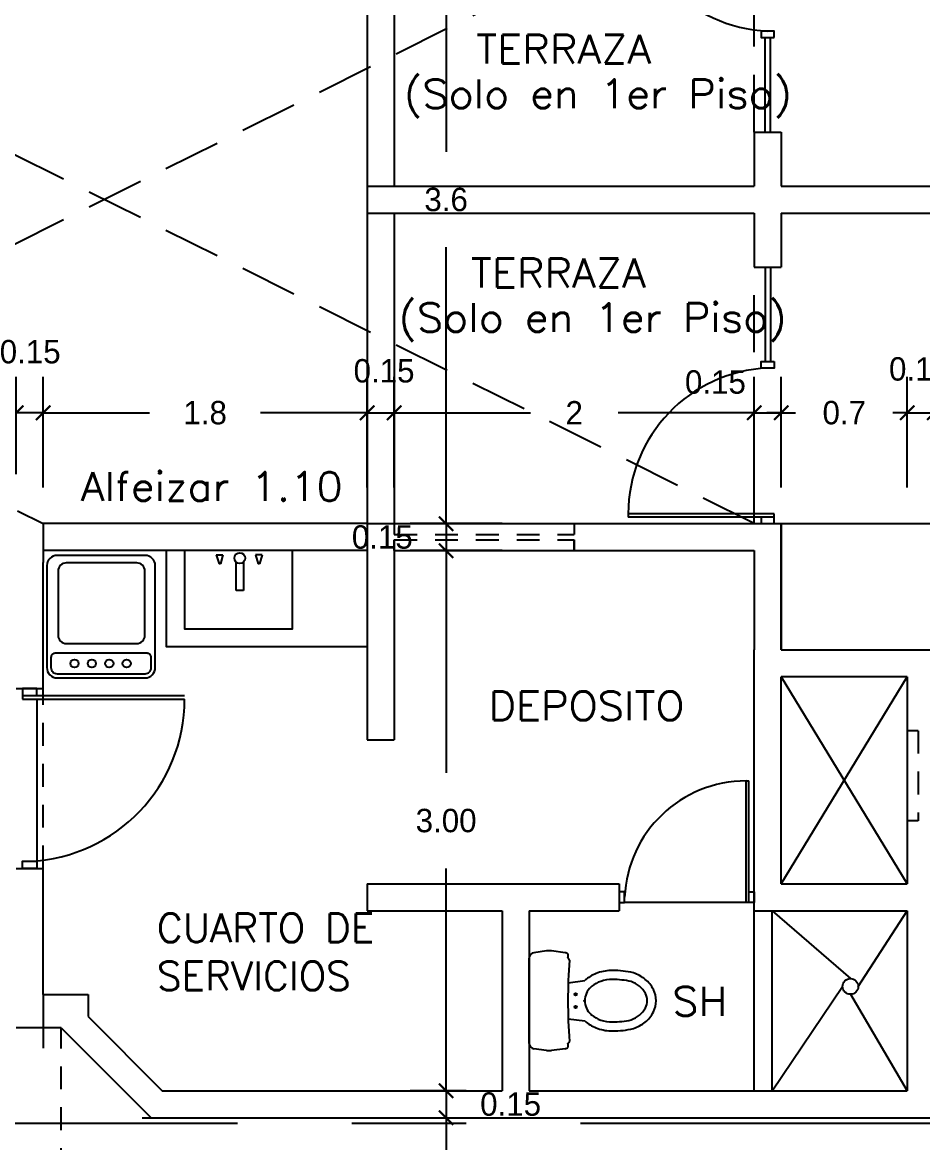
# Model space of a CAD drawing. Header units: millimetres. Extents: x 223 to 336, y 70 to 139.
# Drawn here: x 314.22 to 319.22, y 123.67 to 129.9 of the extents above; entities that cross this region are included whole.
import ezdxf

# ---------------------------------------------------------------- set-up
doc = ezdxf.new("R2010")
doc.units = ezdxf.units.MM
doc.linetypes.add('CENTERX2', pattern=[101.6, 63.5, -12.7, 12.7, -12.7])
doc.linetypes.add('HIDDEN', pattern=[9.525, 6.35, -3.175])
doc.layers.add('COTAS', color=3, linetype='Continuous', lineweight=9)
for name, color, linetype in [('linea-corte', 140, 'CENTERX2'), ('MUEBLES', 253, 'Continuous'), ('MUROS', 5, 'Continuous'), ('MUROS-BAJOS', 40, 'Continuous'), ('pisos', 8, 'Continuous'), ('PROYECCIONES', 6, 'HIDDEN'), ('PUERTAS', 2, 'Continuous'), ('TEXTOS', 4, 'Continuous')]:
    doc.layers.add(name, color=color, linetype=linetype)
doc.layers.add('VENTANAS', color=250, linetype='Continuous', plot=False)
doc.styles.add('ROMANS', font='romans.shx', dxfattribs={"height": 0.05})
doc.dimstyles.new('ISO-25', dxfattribs={"dimtxt": 0.13, "dimasz": 0.08, "dimexe": 0.2, "dimexo": 0.2, "dimgap": 0.2, "dimtad": 0, "dimtih": 1, "dimtoh": 1, "dimdec": 3, "dimdsep": 46, "dimtxsty": 'Standard', "dimblk": 'ARCHTICK', "dimcen": 3, "dimadec": 0, "dimazin": 0, "dimtfac": 1, "dimtdec": 3, "dimtmove": 0, "dimatfit": 3, "dimldrblk": 'ARCHTICK', "dimfxl": 1, "dimarcsym": 0})

# ---------------------------------------------------------------- blocks, each defined once
blk = doc.blocks.new('_ARCHTICK')
at = {"color": 0, "linetype": 'ByBlock', "const_width": 0.15}
blk.add_lwpolyline([(-0.5, -0.5), (0.5, 0.5)], dxfattribs=at)
blk = doc.blocks.new('*D383')
at = {"layer": 'COTAS', "color": 0, "lineweight": -2, "ltscale": 0.05, "transparency": 16777216}
for p, q in [((316.5691, 127.1128), (316.5691, 127.1928)), ((316.8806, 127.1128), (316.3691, 127.1128)), ((316.5691, 127.1128), (316.5691, 126.9628)), ((316.5691, 127.1128), (316.5691, 126.9628)), ((316.8806, 126.9628), (316.3691, 126.9628)), ((316.5691, 126.9628), (316.5691, 126.8828))]:
    blk.add_line(p, q, dxfattribs=at)
at = {"layer": 'Defpoints', "color": 0, "ltscale": 0.05, "transparency": 16777216}
for p in [(317.0806, 127.1128), (316.5691, 126.9628), (317.0806, 126.9628)]:
    blk.add_point(p, dxfattribs=at)
at = {"layer": 'COTAS', "color": 0, "lineweight": -2, "ltscale": 0.05, "transparency": 16777216, "xscale": 0.08, "yscale": 0.08, "zscale": 0.08}
for p, rotation in [((316.5691, 127.1128), 270), ((316.5691, 126.9628), 90)]:
    blk.add_blockref('_ARCHTICK', p, dxfattribs=dict(at, rotation=rotation))
at = {"layer": 'COTAS', "color": 0, "ltscale": 0.05, "transparency": 16777216, "insert": (316.2146, 127.0378), "char_height": 0.13, "attachment_point": 5}
blk.add_mtext('0.15', dxfattribs=at)
blk = doc.blocks.new('*D382')
at = {"layer": 'COTAS', "color": 0, "lineweight": -2, "ltscale": 0.05, "transparency": 16777216}
for p, q in [((316.8806, 130.7128), (316.3691, 130.7128)), ((316.5691, 130.7128), (316.5691, 129.1778)), ((316.5691, 127.1128), (316.5691, 128.6478)), ((316.8806, 127.1128), (316.3691, 127.1128))]:
    blk.add_line(p, q, dxfattribs=at)
at = {"layer": 'Defpoints', "color": 0, "ltscale": 0.05, "transparency": 16777216}
for p in [(317.0806, 130.7128), (316.5691, 127.1128), (317.0806, 127.1128)]:
    blk.add_point(p, dxfattribs=at)
at = {"layer": 'COTAS', "color": 0, "lineweight": -2, "ltscale": 0.05, "transparency": 16777216, "xscale": 0.08, "yscale": 0.08, "zscale": 0.08}
for p, rotation in [((316.5691, 130.7128), 90), ((316.5691, 127.1128), 270)]:
    blk.add_blockref('_ARCHTICK', p, dxfattribs=dict(at, rotation=rotation))
at = {"layer": 'COTAS', "color": 0, "ltscale": 0.05, "transparency": 16777216, "insert": (316.5691, 128.9128), "char_height": 0.13, "attachment_point": 5}
blk.add_mtext('3.6', dxfattribs=at)
blk = doc.blocks.new('*D346')
at = {"layer": 'COTAS', "color": 0, "lineweight": -2, "ltscale": 0.05, "transparency": 16777216}
for p, q in [((314.8806, 123.8128), (316.7691, 123.8128)), ((316.5691, 123.8128), (316.5691, 123.5778)), ((316.5691, 122.8128), (316.5691, 123.0478)), ((314.8806, 122.8128), (316.7691, 122.8128))]:
    blk.add_line(p, q, dxfattribs=at)
at = {"layer": 'Defpoints', "color": 0, "ltscale": 0.05, "transparency": 16777216}
for p in [(314.6806, 123.8128), (314.6806, 122.8128), (316.5691, 122.8128)]:
    blk.add_point(p, dxfattribs=at)
at = {"layer": 'COTAS', "color": 0, "lineweight": -2, "ltscale": 0.05, "transparency": 16777216, "xscale": 0.08, "yscale": 0.08, "zscale": 0.08}
for p, rotation in [((316.5691, 123.8128), 90), ((316.5691, 122.8128), 270)]:
    blk.add_blockref('_ARCHTICK', p, dxfattribs=dict(at, rotation=rotation))
at = {"layer": 'COTAS', "color": 0, "ltscale": 0.05, "transparency": 16777216, "insert": (316.5691, 123.3128), "char_height": 0.13, "attachment_point": 5}
blk.add_mtext('1.00', dxfattribs=at)
blk = doc.blocks.new('*D345')
at = {"layer": 'COTAS', "color": 0, "lineweight": -2, "ltscale": 0.05, "transparency": 16777216}
for p, q in [((316.5691, 123.9628), (316.5691, 124.0428)), ((316.6806, 123.9628), (316.3691, 123.9628)), ((316.5691, 123.9628), (316.5691, 123.8128)), ((316.5691, 123.9628), (316.5691, 123.8128)), ((314.8806, 123.8128), (316.7691, 123.8128)), ((316.5691, 123.8128), (316.5691, 123.7328))]:
    blk.add_line(p, q, dxfattribs=at)
at = {"layer": 'Defpoints', "color": 0, "ltscale": 0.05, "transparency": 16777216}
for p in [(316.8806, 123.9628), (314.6806, 123.8128), (316.5691, 123.8128)]:
    blk.add_point(p, dxfattribs=at)
at = {"layer": 'COTAS', "color": 0, "lineweight": -2, "ltscale": 0.05, "transparency": 16777216, "xscale": 0.08, "yscale": 0.08, "zscale": 0.08}
for p, rotation in [((316.5691, 123.9628), 270), ((316.5691, 123.8128), 90)]:
    blk.add_blockref('_ARCHTICK', p, dxfattribs=dict(at, rotation=rotation))
at = {"layer": 'COTAS', "color": 0, "ltscale": 0.05, "transparency": 16777216, "insert": (316.9274, 123.8878), "char_height": 0.13, "attachment_point": 5}
blk.add_mtext('0.15', dxfattribs=at)
blk = doc.blocks.new('Waters02')
for p, q in [((-0.2369, 0), (0, 0)), ((0, 0), (0.2369, 0)), ((0.2369, 0), (0, 0)), ((-0.2763, -0.0968), (-0.2666, -0.0259)), ((0.2763, -0.0968), (0.2666, -0.0259)), ((-0.2665, -0.1989), (-0.2764, -0.1232)), ((0.2665, -0.1989), (0.2764, -0.1232)), ((-0.0999, -0.2168), (-0.1124, -0.3084)), ((0.1001, -0.2168), (0.1123, -0.3084))]:
    blk.add_line(p, q)
for points in [[(-0.1124, -0.3084, 0.013963), (-0.1187, -0.3158, 0.089637), (-0.1546, -0.3811, 0.081306), (-0.1679, -0.462, 0.056545), (-0.1546, -0.5792, 0.089637), (-0.1187, -0.6444, 0.104644), (-0.0624, -0.69, 0.118458), (0, -0.705, 0.108474)], [(0, -0.705, 0.118458), (0.0624, -0.69, 0.104644), (0.1187, -0.6444, 0.089637), (0.1546, -0.5792, 0.056545), (0.1679, -0.462, 0.081306), (0.1546, -0.3811, 0.089637), (0.1187, -0.3158, 0.014084), (0.1123, -0.3084, 0.108474)], [(-0.0754, -0.3421, 0.013963), (-0.0799, -0.3474, 0.089637), (-0.1073, -0.397, 0.081306), (-0.1179, -0.462, 0.055176), (-0.1065, -0.5655, 0.085892), (-0.0799, -0.6129, 0.104644), (-0.0397, -0.6455, 0.118458), (0, -0.655, 0.118458)], [(0, -0.655, 0.118458), (0.0397, -0.6455, 0.104644), (0.0799, -0.6129, 0.085892), (0.1065, -0.5655, 0.055176), (0.1179, -0.462, 0.081306), (0.1073, -0.397, 0.089637), (0.0799, -0.3474, 0.014084), (0.0753, -0.342, 0.014084)]]:
    blk.add_lwpolyline(points, format="xyb")
for centre in [(-0.0351, -0.2578), (0.0352, -0.2578)]:
    blk.add_circle(centre, 0.00635)
for centre, radius, start, end in [((-0.2369, -0.03), 0.03, 90, 172.23483), ((0.2369, -0.03), 0.03, 7.76517, 90), ((-0.1772, -0.1103), 0.1, 172.23483, 187.43141), ((0.1772, -0.1103), 0.1, 352.56859, 7.76517), ((-0.2368, -0.195), 0.03, 187.43141, 224.95324), ((-0.2492, -0.1825), 0.0348, 255.42526, 291.0227), ((-0.223, -0.2095), 0.0148, 201.68967, 259.56391), ((0.0001, -3.0244), 2.8094, 90.00157, 94.60914), ((0.0001, -3.0244), 2.8094, 85.39307, 90.00157), ((-0.0001, -3.0244), 2.8094, 85.39086, 89.99843), ((0.223, -0.2095), 0.0148, 280.43609, 338.31033), ((0.2492, -0.1825), 0.0348, 248.9773, 284.57474), ((0.2368, -0.195), 0.03, 315.04676, 352.56859), ((0, -0.4116), 0.1025, 42.73136, 137.3026)]:
    blk.add_arc(centre, radius, start, end)
blk.add_point((0, -0.305))
blk = doc.blocks.new('*D333')
at = {"layer": 'COTAS', "color": 0, "lineweight": -2, "ltscale": 0.05, "transparency": 16777216}
for p, q in [((316.8806, 126.9628), (316.3691, 126.9628)), ((316.5691, 126.9628), (316.5691, 125.7278)), ((316.5691, 123.9628), (316.5691, 125.1978)), ((316.6806, 123.9628), (316.3691, 123.9628))]:
    blk.add_line(p, q, dxfattribs=at)
at = {"layer": 'Defpoints', "color": 0, "ltscale": 0.05, "transparency": 16777216}
for p in [(317.0806, 126.9628), (316.5691, 123.9628), (316.8806, 123.9628)]:
    blk.add_point(p, dxfattribs=at)
at = {"layer": 'COTAS', "color": 0, "lineweight": -2, "ltscale": 0.05, "transparency": 16777216, "xscale": 0.08, "yscale": 0.08, "zscale": 0.08}
for p, rotation in [((316.5691, 126.9628), 90), ((316.5691, 123.9628), 270)]:
    blk.add_blockref('_ARCHTICK', p, dxfattribs=dict(at, rotation=rotation))
at = {"layer": 'COTAS', "color": 0, "ltscale": 0.05, "transparency": 16777216, "insert": (316.5691, 125.4628), "char_height": 0.13, "attachment_point": 5}
blk.add_mtext('3.00', dxfattribs=at)
blk = doc.blocks.new('*D444')
at = {"layer": 'COTAS', "color": 0, "lineweight": -2, "ltscale": 0.05, "transparency": 16777216}
for p, q in [((314.3306, 127.3128), (314.3306, 127.9286)), ((316.1306, 127.3128), (316.1306, 127.9286)), ((314.3306, 127.7286), (314.9223, 127.7286)), ((316.1306, 127.7286), (315.539, 127.7286))]:
    blk.add_line(p, q, dxfattribs=at)
at = {"layer": 'Defpoints', "color": 0, "ltscale": 0.05, "transparency": 16777216}
for p in [(316.1306, 127.7286), (314.3306, 127.1128), (316.1306, 127.1128)]:
    blk.add_point(p, dxfattribs=at)
at = {"layer": 'COTAS', "color": 0, "lineweight": -2, "ltscale": 0.05, "transparency": 16777216, "xscale": 0.08, "yscale": 0.08, "zscale": 0.08, "rotation": 180}
blk.add_blockref('_ARCHTICK', (314.3306, 127.7286), dxfattribs=at)
at = {"layer": 'COTAS', "color": 0, "lineweight": -2, "ltscale": 0.05, "transparency": 16777216, "xscale": 0.08, "yscale": 0.08, "zscale": 0.08}
blk.add_blockref('_ARCHTICK', (316.1306, 127.7286), dxfattribs=at)
at = {"layer": 'COTAS', "color": 0, "ltscale": 0.05, "transparency": 16777216, "insert": (315.2306, 127.7286), "char_height": 0.13, "attachment_point": 5}
blk.add_mtext('1.8', dxfattribs=at)
blk = doc.blocks.new('*D370')
at = {"layer": 'COTAS', "color": 0, "lineweight": -2, "ltscale": 0.05, "transparency": 16777216}
for p, q in [((314.1806, 127.3877), (314.1806, 127.9286)), ((312.6966, 127.7286), (313.0761, 127.7286)), ((312.6966, 127.7285), (312.6966, 127.5286)), ((314.1806, 127.7286), (313.8011, 127.7286))]:
    blk.add_line(p, q, dxfattribs=at)
at = {"layer": 'Defpoints', "color": 0, "ltscale": 0.05, "transparency": 16777216}
for p in [(312.6966, 127.9285), (312.6966, 127.7286), (314.1806, 127.1877)]:
    blk.add_point(p, dxfattribs=at)
at = {"layer": 'COTAS', "color": 0, "lineweight": -2, "ltscale": 0.05, "transparency": 16777216, "xscale": 0.08, "yscale": 0.08, "zscale": 0.08, "rotation": 180}
blk.add_blockref('_ARCHTICK', (312.6966, 127.7286), dxfattribs=at)
at = {"layer": 'COTAS', "color": 0, "lineweight": -2, "ltscale": 0.05, "transparency": 16777216, "xscale": 0.08, "yscale": 0.08, "zscale": 0.08}
blk.add_blockref('_ARCHTICK', (314.1806, 127.7286), dxfattribs=at)
at = {"layer": 'COTAS', "color": 0, "ltscale": 0.05, "transparency": 16777216, "insert": (313.4386, 127.7286), "char_height": 0.13, "attachment_point": 5}
blk.add_mtext('1.50', dxfattribs=at)
blk = doc.blocks.new('*D384')
at = {"layer": 'COTAS', "color": 0, "lineweight": -2, "ltscale": 0.05, "transparency": 16777216}
for p, q in [((314.1806, 127.3877), (314.1806, 127.9286)), ((314.3306, 127.3128), (314.3306, 127.9286)), ((314.1806, 127.7286), (314.1006, 127.7286)), ((314.3306, 127.7286), (314.1806, 127.7286)), ((314.3306, 127.7286), (314.4106, 127.7286))]:
    blk.add_line(p, q, dxfattribs=at)
at = {"layer": 'Defpoints', "color": 0, "ltscale": 0.05, "transparency": 16777216}
for p in [(314.1806, 127.7286), (314.1806, 127.1877), (314.3306, 127.1128)]:
    blk.add_point(p, dxfattribs=at)
at = {"layer": 'COTAS', "color": 0, "lineweight": -2, "ltscale": 0.05, "transparency": 16777216, "xscale": 0.08, "yscale": 0.08, "zscale": 0.08}
blk.add_blockref('_ARCHTICK', (314.1806, 127.7286), dxfattribs=at)
at = {"layer": 'COTAS', "color": 0, "lineweight": -2, "ltscale": 0.05, "transparency": 16777216, "xscale": 0.08, "yscale": 0.08, "zscale": 0.08, "rotation": 180}
blk.add_blockref('_ARCHTICK', (314.3306, 127.7286), dxfattribs=at)
at = {"layer": 'COTAS', "color": 0, "ltscale": 0.05, "transparency": 16777216, "insert": (314.2588, 128.0673), "char_height": 0.13, "attachment_point": 5}
blk.add_mtext('0.15', dxfattribs=at)
blk = doc.blocks.new('*D448')
at = {"layer": 'COTAS', "color": 0, "lineweight": -2, "ltscale": 0.05, "transparency": 16777216}
for p, q in [((318.4306, 127.3128), (318.4306, 127.9286)), ((319.1306, 127.3128), (319.1306, 127.9286)), ((318.4306, 127.7286), (318.3506, 127.7286)), ((318.4306, 127.7286), (318.4615, 127.7286)), ((319.1306, 127.7286), (319.0998, 127.7286)), ((319.1306, 127.7286), (319.2106, 127.7286))]:
    blk.add_line(p, q, dxfattribs=at)
at = {"layer": 'Defpoints', "color": 0, "ltscale": 0.05, "transparency": 16777216}
for p in [(319.1306, 127.7286), (318.4306, 127.1128), (319.1306, 127.1128)]:
    blk.add_point(p, dxfattribs=at)
at = {"layer": 'COTAS', "color": 0, "lineweight": -2, "ltscale": 0.05, "transparency": 16777216, "xscale": 0.08, "yscale": 0.08, "zscale": 0.08}
blk.add_blockref('_ARCHTICK', (318.4306, 127.7286), dxfattribs=at)
at = {"layer": 'COTAS', "color": 0, "lineweight": -2, "ltscale": 0.05, "transparency": 16777216, "xscale": 0.08, "yscale": 0.08, "zscale": 0.08, "rotation": 180}
blk.add_blockref('_ARCHTICK', (319.1306, 127.7286), dxfattribs=at)
at = {"layer": 'COTAS', "color": 0, "ltscale": 0.05, "transparency": 16777216, "insert": (318.7806, 127.7286), "char_height": 0.13, "attachment_point": 5}
blk.add_mtext('0.7', dxfattribs=at)
blk = doc.blocks.new('*D449')
at = {"layer": 'COTAS', "color": 0, "lineweight": -2, "ltscale": 0.05, "transparency": 16777216}
for p, q in [((319.1306, 127.3128), (319.1306, 127.9286)), ((319.2806, 127.3128), (319.2806, 127.9286)), ((319.1306, 127.7286), (319.0506, 127.7286)), ((319.1306, 127.7286), (319.2806, 127.7286)), ((319.2806, 127.7286), (319.3606, 127.7286))]:
    blk.add_line(p, q, dxfattribs=at)
at = {"layer": 'Defpoints', "color": 0, "ltscale": 0.05, "transparency": 16777216}
for p in [(319.2806, 127.7286), (319.1306, 127.1128), (319.2806, 127.1128)]:
    blk.add_point(p, dxfattribs=at)
at = {"layer": 'COTAS', "color": 0, "lineweight": -2, "ltscale": 0.05, "transparency": 16777216, "xscale": 0.08, "yscale": 0.08, "zscale": 0.08}
blk.add_blockref('_ARCHTICK', (319.1306, 127.7286), dxfattribs=at)
at = {"layer": 'COTAS', "color": 0, "lineweight": -2, "ltscale": 0.05, "transparency": 16777216, "xscale": 0.08, "yscale": 0.08, "zscale": 0.08, "rotation": 180}
blk.add_blockref('_ARCHTICK', (319.2806, 127.7286), dxfattribs=at)
at = {"layer": 'COTAS', "color": 0, "ltscale": 0.05, "transparency": 16777216, "insert": (319.1984, 127.9714), "char_height": 0.13, "attachment_point": 5}
blk.add_mtext('0.15', dxfattribs=at)
blk = doc.blocks.new('*D447')
at = {"layer": 'COTAS', "color": 0, "lineweight": -2, "ltscale": 0.05, "transparency": 16777216}
for p, q in [((318.2806, 127.3128), (318.2806, 127.9286)), ((318.4306, 127.3128), (318.4306, 127.9286)), ((318.2806, 127.7286), (318.2006, 127.7286)), ((318.2806, 127.7286), (318.4306, 127.7286)), ((318.4306, 127.7286), (318.5106, 127.7286))]:
    blk.add_line(p, q, dxfattribs=at)
at = {"layer": 'Defpoints', "color": 0, "ltscale": 0.05, "transparency": 16777216}
for p in [(318.4306, 127.7286), (318.2806, 127.1128), (318.4306, 127.1128)]:
    blk.add_point(p, dxfattribs=at)
at = {"layer": 'COTAS', "color": 0, "lineweight": -2, "ltscale": 0.05, "transparency": 16777216, "xscale": 0.08, "yscale": 0.08, "zscale": 0.08}
blk.add_blockref('_ARCHTICK', (318.2806, 127.7286), dxfattribs=at)
at = {"layer": 'COTAS', "color": 0, "lineweight": -2, "ltscale": 0.05, "transparency": 16777216, "xscale": 0.08, "yscale": 0.08, "zscale": 0.08, "rotation": 180}
blk.add_blockref('_ARCHTICK', (318.4306, 127.7286), dxfattribs=at)
at = {"layer": 'COTAS', "color": 0, "ltscale": 0.05, "transparency": 16777216, "insert": (318.0649, 127.8987), "char_height": 0.13, "attachment_point": 5}
blk.add_mtext('0.15', dxfattribs=at)
blk = doc.blocks.new('*D445')
at = {"layer": 'COTAS', "color": 0, "lineweight": -2, "ltscale": 0.05, "transparency": 16777216}
for p, q in [((316.1306, 127.3128), (316.1306, 127.9286)), ((316.2806, 127.3128), (316.2806, 127.9286)), ((316.1306, 127.7286), (316.0506, 127.7286)), ((316.1306, 127.7286), (316.2806, 127.7286)), ((316.2806, 127.7286), (316.3606, 127.7286))]:
    blk.add_line(p, q, dxfattribs=at)
at = {"layer": 'Defpoints', "color": 0, "ltscale": 0.05, "transparency": 16777216}
for p in [(316.2806, 127.7286), (316.1306, 127.1128), (316.2806, 127.1128)]:
    blk.add_point(p, dxfattribs=at)
at = {"layer": 'COTAS', "color": 0, "lineweight": -2, "ltscale": 0.05, "transparency": 16777216, "xscale": 0.08, "yscale": 0.08, "zscale": 0.08}
blk.add_blockref('_ARCHTICK', (316.1306, 127.7286), dxfattribs=at)
at = {"layer": 'COTAS', "color": 0, "lineweight": -2, "ltscale": 0.05, "transparency": 16777216, "xscale": 0.08, "yscale": 0.08, "zscale": 0.08, "rotation": 180}
blk.add_blockref('_ARCHTICK', (316.2806, 127.7286), dxfattribs=at)
at = {"layer": 'COTAS', "color": 0, "ltscale": 0.05, "transparency": 16777216, "insert": (316.2244, 127.9611), "char_height": 0.13, "attachment_point": 5}
blk.add_mtext('0.15', dxfattribs=at)
blk = doc.blocks.new('*D446')
at = {"layer": 'COTAS', "color": 0, "lineweight": -2, "ltscale": 0.05, "transparency": 16777216}
for p, q in [((316.2806, 127.3128), (316.2806, 127.9286)), ((318.2806, 127.3128), (318.2806, 127.9286)), ((316.2806, 127.7286), (317.0373, 127.7286)), ((318.2806, 127.7286), (317.524, 127.7286))]:
    blk.add_line(p, q, dxfattribs=at)
at = {"layer": 'Defpoints', "color": 0, "ltscale": 0.05, "transparency": 16777216}
for p in [(318.2806, 127.7286), (316.2806, 127.1128), (318.2806, 127.1128)]:
    blk.add_point(p, dxfattribs=at)
at = {"layer": 'COTAS', "color": 0, "lineweight": -2, "ltscale": 0.05, "transparency": 16777216, "xscale": 0.08, "yscale": 0.08, "zscale": 0.08, "rotation": 180}
blk.add_blockref('_ARCHTICK', (316.2806, 127.7286), dxfattribs=at)
at = {"layer": 'COTAS', "color": 0, "lineweight": -2, "ltscale": 0.05, "transparency": 16777216, "xscale": 0.08, "yscale": 0.08, "zscale": 0.08}
blk.add_blockref('_ARCHTICK', (318.2806, 127.7286), dxfattribs=at)
at = {"layer": 'COTAS', "color": 0, "ltscale": 0.05, "transparency": 16777216, "insert": (317.2806, 127.7286), "char_height": 0.13, "attachment_point": 5}
blk.add_mtext('2', dxfattribs=at)

msp = doc.modelspace()

# ---------------------------------------------------------------- linework, layer by layer
at = {"layer": 'linea-corte', "ltscale": 0.05}
msp.add_line((335.73083, 123.78159), (297.15788, 123.78159), dxfattribs=at)
at = {"layer": 'MUEBLES'}
for p, q in [((315.2923, 126.94025), (315.32933, 126.94025)), ((315.2923, 126.94025), (315.30775, 126.88912)), ((315.32933, 126.94025), (315.31569, 126.88912)), ((315.51094, 126.94025), (315.52461, 126.88899)), ((315.54796, 126.94025), (315.51094, 126.94025)), ((315.54796, 126.94025), (315.53248, 126.88899)), ((315.31569, 126.88912), (315.30775, 126.88912)), ((315.40318, 126.7412), (315.40318, 126.89884)), ((315.44318, 126.89884), (315.44318, 126.7412)), ((315.53248, 126.88899), (315.52461, 126.88899)), ((315.44318, 126.7412), (315.40318, 126.7412))]:
    msp.add_line(p, q, dxfattribs=at)
for points in [[(316.13064, 126.42813), (315.01508, 126.42813), (315.01508, 126.96281)], [(315.11508, 126.96281), (315.11508, 126.52813), (315.71508, 126.52813), (315.71508, 126.96281)]]:
    msp.add_lwpolyline(points, dxfattribs=at)
for points in [[(314.89699, 126.93648), (314.40814, 126.93648, 0.4142136), (314.3513, 126.87964), (314.3513, 126.31298, 0.4142136), (314.40814, 126.25614), (314.89699, 126.25614, 0.4142136), (314.95383, 126.31298), (314.95383, 126.87964, 0.4142136)], [(314.41388, 126.49196, 0.4142136), (314.45936, 126.44648), (314.85043, 126.44648, 0.4142136), (314.8959, 126.49196), (314.8959, 126.84957, 0.4142136), (314.85043, 126.89504), (314.45936, 126.89504, 0.4142136), (314.41388, 126.84957)], [(314.37404, 126.36982), (314.37404, 126.31298, 0.4142136), (314.40814, 126.27888), (314.89699, 126.27888, 0.4142136), (314.93109, 126.31298), (314.93109, 126.36982, 0.4142136), (314.90835, 126.39256), (314.39677, 126.39256, 0.4142136)]]:
    msp.add_lwpolyline(points, format="xyb", close=True, dxfattribs=at)
for centre, radius in [((315.42318, 126.9212), 0.03), ((314.50477, 126.33572), 0.02274), ((314.60141, 126.33572), 0.02274), ((314.69804, 126.33572), 0.02274), ((314.79467, 126.33572), 0.02274)]:
    msp.add_circle(centre, radius, dxfattribs=at)
at = {"layer": 'MUROS', "ltscale": 0.05}
for p, q in [((318.28064, 129.28781), (318.28064, 128.98781)), ((318.43064, 129.28781), (318.43064, 128.98781)), ((316.13064, 128.98781), (316.13064, 128.83781)), ((318.28064, 128.83781), (318.28064, 128.53781)), ((318.43064, 128.83781), (318.43064, 128.53781)), ((314.1879, 127.18406), (314.33064, 127.11281)), ((314.33064, 127.11281), (314.33064, 126.89749)), ((316.13064, 127.11281), (316.13064, 125.91281)), ((318.43064, 126.41281), (318.43064, 127.11281)), ((318.43064, 127.11281), (318.43064, 126.41281)), ((316.28064, 126.96281), (316.28064, 125.91281)), ((318.28064, 126.96281), (318.28064, 126.41281)), ((318.28064, 126.96281), (318.28064, 126.41281)), ((314.33064, 126.19749), (314.33064, 126.89749)), ((318.28064, 124.96281), (318.28064, 126.41281)), ((318.43064, 125.11281), (318.43064, 126.26281)), ((319.13064, 126.26281), (318.43064, 126.26281)), ((319.13064, 126.26281), (319.13064, 125.11281)), ((314.18064, 126.19749), (314.33064, 126.19749)), ((314.18064, 125.19749), (314.33064, 125.19749)), ((314.33064, 124.49749), (314.33064, 125.19749)), ((316.13064, 125.11281), (316.13064, 124.96281)), ((317.53064, 125.11281), (317.53064, 124.96281)), ((317.53064, 125.11281), (317.53064, 124.96281)), ((316.88064, 124.96281), (316.88064, 123.96281)), ((317.03064, 124.96281), (317.03064, 123.96281)), ((319.13064, 124.96281), (319.13064, 123.96281)), ((314.33064, 124.49749), (314.58064, 124.49749)), ((314.58064, 124.49749), (314.58064, 124.37494)), ((314.58064, 124.37494), (314.99277, 123.96281)), ((314.43064, 124.31281), (314.18064, 124.31281)), ((314.43064, 124.31281), (314.93064, 123.81281))]:
    msp.add_line(p, q, dxfattribs=at)
at = {"layer": 'MUROS'}
for p, q in [((318.28064, 129.28781), (318.43064, 129.28781)), ((316.13064, 128.98781), (318.28064, 128.98781)), ((318.43064, 128.98781), (322.78064, 128.98781)), ((316.13064, 128.83781), (318.28064, 128.83781)), ((318.43064, 128.83781), (322.78064, 128.83781)), ((318.28064, 128.53781), (318.43064, 128.53781)), ((316.13064, 127.11281), (318.43064, 127.11281)), ((316.28064, 126.96281), (318.28064, 126.96281)), ((318.43064, 126.41281), (320.96287, 126.41281)), ((316.13064, 125.91281), (316.28064, 125.91281)), ((316.13064, 125.11281), (317.53064, 125.11281)), ((318.43064, 125.11281), (319.13064, 125.11281)), ((316.13064, 124.96281), (316.88064, 124.96281)), ((317.03064, 124.96281), (317.53064, 124.96281)), ((318.28064, 124.96281), (319.13064, 124.96281)), ((314.99277, 123.96281), (316.88064, 123.96281)), ((317.03064, 123.96281), (319.13064, 123.96281)), ((314.93064, 123.81281), (319.83064, 123.81281))]:
    msp.add_line(p, q, dxfattribs=at)
at = {"layer": 'MUROS-BAJOS', "ltscale": 0.05}
for p, q in [((316.13064, 130.71281), (316.13064, 128.98781)), ((316.28064, 130.71281), (316.28064, 128.98781)), ((316.13064, 128.83781), (316.13064, 127.11281)), ((316.28064, 128.83781), (316.28064, 127.11281)), ((316.13064, 127.11281), (314.33064, 127.11281)), ((316.13064, 126.96281), (314.33064, 126.96281))]:
    msp.add_line(p, q, dxfattribs=at)
at = {"layer": 'pisos', "ltscale": 0.05}
for p, q in [((318.43064, 127.11281), (320.27987, 127.11281)), ((318.43064, 125.11281), (319.13064, 126.26281)), ((318.43064, 126.26281), (319.13064, 125.11281)), ((314.29564, 126.13749), (314.29564, 125.23749)), ((318.23564, 125.00781), (317.56064, 125.00781)), ((318.28064, 123.96281), (318.28064, 124.96281)), ((318.38064, 123.96281), (318.38064, 124.96281)), ((318.38064, 124.96281), (318.81497, 124.58538)), ((318.85843, 124.54192), (319.13064, 124.96281)), ((318.38064, 123.96281), (318.7715, 124.54192)), ((314.33064, 124.49749), (314.33064, 124.19844)), ((318.81497, 124.49845), (319.13064, 123.96281))]:
    msp.add_line(p, q, dxfattribs=at)
msp.add_circle((318.81497, 124.54192), 0.04347, dxfattribs=at)
at = {"layer": 'PROYECCIONES', "ltscale": 0.05}
for p, q in [((318.28064, 130.71281), (312.69661, 127.92846)), ((318.28064, 129.28781), (318.28064, 130.71281)), ((318.28064, 127.11281), (312.69661, 129.89716)), ((318.28064, 127.11281), (318.28064, 128.53781))]:
    msp.add_line(p, q, dxfattribs=at)
at = {"layer": 'PROYECCIONES', "ltscale": 0.02}
for p, q in [((316.28064, 127.11281), (316.28064, 127.05281)), ((317.28064, 127.11281), (317.28064, 127.05281)), ((316.28064, 127.05281), (317.28064, 127.05281)), ((316.28064, 127.02281), (316.28064, 126.96281)), ((316.28064, 126.96281), (316.28064, 127.02281)), ((316.28064, 127.02281), (317.28064, 127.02281)), ((317.28064, 127.02281), (317.28064, 126.96281)), ((317.28064, 126.96281), (317.28064, 127.02281)), ((314.33064, 125.19749), (314.33064, 126.19749)), ((319.19064, 125.96281), (319.13064, 125.96281)), ((319.19064, 125.96281), (319.19064, 125.46281)), ((319.19064, 125.46281), (319.13064, 125.46281)), ((314.43064, 123.06281), (314.43064, 124.31281))]:
    msp.add_line(p, q, dxfattribs=at)
at = {"layer": 'PUERTAS', "color": 1}
for p, q in [((318.39164, 127.16681), (317.58084, 127.16681)), ((317.58084, 127.16681), (317.58084, 127.14881)), ((318.39164, 127.14881), (317.58084, 127.14881)), ((318.39164, 127.14881), (318.39164, 127.16681)), ((314.21564, 126.15749), (314.21564, 126.13749)), ((314.21564, 126.15749), (315.11653, 126.15749)), ((314.21564, 126.13749), (315.11653, 126.13749)), ((318.23564, 125.00781), (318.23564, 125.68347)), ((318.23564, 125.68347), (318.25064, 125.68347)), ((318.25064, 125.00781), (318.25064, 125.68347)), ((318.25064, 125.00781), (318.23564, 125.00781))]:
    msp.add_line(p, q, dxfattribs=at)
for points in [[(318.39164, 129.81281), (318.39164, 129.84881), (318.31964, 129.84881), (318.31964, 129.81281)], [(318.39164, 128.01281), (318.39164, 127.97681), (318.31964, 127.97681), (318.31964, 128.01281)], [(318.39164, 127.11281), (318.39164, 127.14881), (318.31964, 127.14881), (318.31964, 127.11281)], [(314.21564, 126.19749), (314.21564, 126.15749), (314.29564, 126.15749), (314.29564, 126.19749)], [(314.21564, 125.19749), (314.21564, 125.23749), (314.29564, 125.23749), (314.29564, 125.19749)], [(317.53064, 125.00781), (317.56064, 125.00781), (317.56064, 125.06781), (317.53064, 125.06781)], [(318.28064, 125.00781), (318.25064, 125.00781), (318.25064, 125.06781), (318.28064, 125.06781)]]:
    msp.add_lwpolyline(points, close=True, dxfattribs=at)
at = {"layer": 'PUERTAS'}
for centre, radius, start, end in [((318.39164, 130.65881), 0.8108, 180, 267.455196), ((318.39164, 127.16681), 0.8108, 92.544804, 180), ((314.21564, 126.13749), 0.90089, 272.544804, 0), ((318.23564, 125.00781), 0.67567, 90, 177.455196)]:
    msp.add_arc(centre, radius, start, end, dxfattribs=at)
at = {"layer": 'VENTANAS', "ltscale": 0.05}
for p, q in [((318.34064, 129.28781), (318.34064, 129.81281)), ((318.37064, 129.28781), (318.37064, 129.81281)), ((318.34064, 128.53781), (318.34064, 128.01281)), ((318.37064, 128.53781), (318.37064, 128.01281))]:
    msp.add_line(p, q, dxfattribs=at)

# ---------------------------------------------------------------- block references
at = {"layer": 'MUEBLES', "ltscale": 0.05, "rotation": 89.99999999999352}
msp.add_blockref('Waters02', (317.03064, 124.46281), dxfattribs=at)

# ---------------------------------------------------------------- texts
at = {"layer": 'TEXTOS', "style": 'ROMANS', "width": 1.065916}
for s, p in [('TERRAZA', (316.73635, 129.6683)), ('(Solo en 1er Piso)', (316.33463, 129.42066)), ('TERRAZA', (316.70636, 128.4252)), ('(Solo en 1er Piso)', (316.30464, 128.17756)), ('Alfeizar 1.10', (314.54024, 127.23923)), ('DEPOSITO', (316.80403, 126.02105)), ('SH', (317.82518, 124.37961))]:
    msp.add_text(s, height=0.16, dxfattribs=at).set_placement(p)
at = {"layer": 'TEXTOS', "insert": (314.96279, 124.94724), "char_height": 0.16, "width": 1.3287953, "attachment_point": 1, "style": 'ROMANS'}
msp.add_mtext('CUARTO DE SERVICIOS', dxfattribs=at)

# ---------------------------------------------------------------- dimensions: what is measured, and where the dimension line sits
at = {"layer": 'COTAS', "ltscale": 0.05}
dim = msp.add_linear_dim(base=(316.56907, 127.11281), p1=(317.08064, 130.71281), p2=(317.08064, 127.11281), angle=90, dimstyle='ISO-25', override={"dimscale": 1, "dimtmove": 1}, dxfattribs=at)
dim.commit()
dim.dimension.update_dxf_attribs({"geometry": '*D382', "text_midpoint": (316.56907, 128.91281)})
for base, p1, p2, picture, middle in [((314.18064, 127.72863), (314.33064, 127.11281), (314.18064, 127.18768), '*D384', (314.25884, 128.06734)), ((316.28064, 127.72863), (316.13064, 127.11281), (316.28064, 127.11281), '*D445', (316.22437, 127.96106)), ((319.28064, 127.72863), (319.13064, 127.11281), (319.28064, 127.11281), '*D449', (319.19841, 127.97145)), ((318.43064, 127.72863), (318.28064, 127.11281), (318.43064, 127.11281), '*D447', (318.06495, 127.89871))]:
    dim = msp.add_linear_dim(base=base, p1=p1, p2=p2, dimstyle='ISO-25', override={"dimscale": 1, "dimtmove": 1}, dxfattribs=at)
    dim.commit()
    dim.dimension.update_dxf_attribs({"geometry": picture, "text_midpoint": middle, "dimtype": 160})
dim = msp.add_linear_dim(base=(312.69661, 127.72863), p1=(314.18064, 127.18768), p2=(312.69661, 127.92846), text='1.50', dimstyle='ISO-25', override={"dimscale": 1, "dimtmove": 1}, dxfattribs=at)
dim.commit()
dim.dimension.update_dxf_attribs({"geometry": '*D370', "text_midpoint": (313.43862, 127.72863)})
for base, p1, p2, picture, middle in [((316.13064, 127.72863), (314.33064, 127.11281), (316.13064, 127.11281), '*D444', (315.23064, 127.72863)), ((318.28064, 127.72863), (316.28064, 127.11281), (318.28064, 127.11281), '*D446', (317.28064, 127.72863)), ((319.13064, 127.72863), (318.43064, 127.11281), (319.13064, 127.11281), '*D448', (318.78064, 127.72863))]:
    dim = msp.add_linear_dim(base=base, p1=p1, p2=p2, dimstyle='ISO-25', override={"dimscale": 1, "dimtmove": 1}, dxfattribs=at)
    dim.commit()
    dim.dimension.update_dxf_attribs({"geometry": picture, "text_midpoint": middle})
for base, p1, p2, picture, middle in [((316.56907, 126.96281), (317.08064, 127.11281), (317.08064, 126.96281), '*D383', (316.21463, 127.03781)), ((316.56907, 123.81281), (316.88064, 123.96281), (314.68064, 123.81281), '*D345', (316.92745, 123.88781))]:
    dim = msp.add_linear_dim(base=base, p1=p1, p2=p2, angle=90, dimstyle='ISO-25', override={"dimscale": 1, "dimtmove": 1}, dxfattribs=at)
    dim.commit()
    dim.dimension.update_dxf_attribs({"geometry": picture, "text_midpoint": middle, "dimtype": 160})
for base, p1, p2, text, picture, middle in [((316.56907, 123.96281), (317.08064, 126.96281), (316.88064, 123.96281), '3.00', '*D333', (316.56907, 125.46281)), ((316.56907, 122.81281), (314.68064, 123.81281), (314.68064, 122.81281), '1.00', '*D346', (316.56907, 123.31281))]:
    dim = msp.add_linear_dim(base=base, p1=p1, p2=p2, angle=90, text=text, dimstyle='ISO-25', override={"dimscale": 1, "dimtmove": 1}, dxfattribs=at)
    dim.commit()
    dim.dimension.update_dxf_attribs({"geometry": picture, "text_midpoint": middle})

doc.saveas('drawing.dxf')
